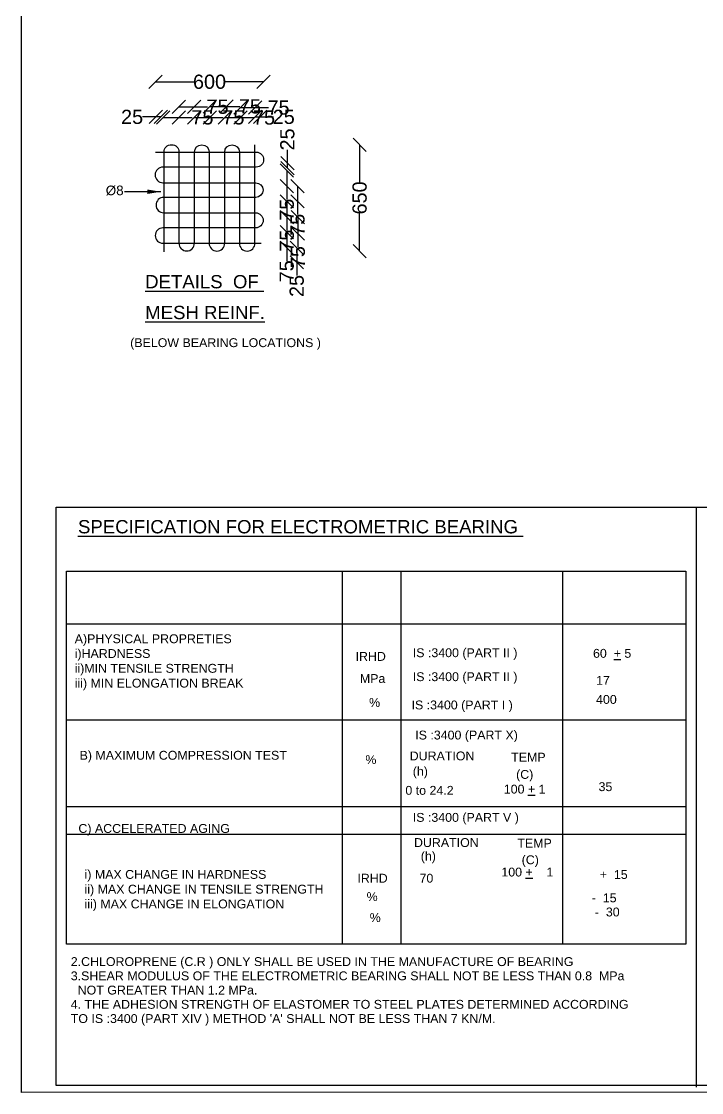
# Model space of a CAD drawing. Header units: millimetres. Extents: x 5124 to 3806331, y 2311 to 42892686.
# Drawn here: x 3790061 to 3793894, y 42880433 to 42886473 of the extents above; entities that cross this region are included whole.
import ezdxf

# ---------------------------------------------------------------- set-up
doc = ezdxf.new("R2010")
doc.units = ezdxf.units.MM
doc.header["$MEASUREMENT"] = 0
for name, color, linetype in [('DIMENSION', 7, 'Continuous'), ('DRAWING', 2, 'Continuous'), ('TEXT', 7, 'Continuous')]:
    doc.layers.add(name, color=color, linetype=linetype)
doc.styles.get("Standard").update_dxf_attribs({"font": 'arial.ttf', "height": 80})
doc.dimstyles.get("Standard").update_dxf_attribs({"dimtxt": 80, "dimasz": 75, "dimexe": 0.18, "dimexo": 0.0625, "dimgap": 0.09, "dimtad": 0, "dimdec": 0, "dimzin": 0, "dimdsep": 46, "dimtxsty": 'Standard', "dimblk": 'OBLIQUE', "dimcen": 0.09, "dimse1": 1, "dimse2": 1, "dimadec": 0, "dimazin": 0, "dimtfac": 1, "dimtdec": 0, "dimtofl": 0, "dimtmove": 0, "dimatfit": 3, "dimfxl": 1, "dimtolj": 1, "dimtzin": 0, "dimarcsym": 0})

# ---------------------------------------------------------------- blocks, each defined once
blk = doc.blocks.new('_Oblique')
at = {"color": 0, "linetype": 'ByBlock', "lineweight": -2}
blk.add_line((-0.5, -0.5), (0.5, 0.5), dxfattribs=at)
blk = doc.blocks.new('*D43')
at = {"layer": 'Defpoints', "color": 0, "transparency": 16777216}
for p in [(3790859.8, 42885931.3), (3790948.7, 42885931.3), (3790948.7, 42885931.3)]:
    blk.add_point(p, dxfattribs=at)
at = {"layer": 'DIMENSION', "color": 0, "lineweight": -2, "transparency": 16777216}
for p, q in [((3790859.8, 42885931.3), (3790948.7, 42885931.3)), ((3790948.7, 42885931.3), (3791023.7, 42885931.3))]:
    blk.add_line(p, q, dxfattribs=at)
at = {"layer": 'DIMENSION', "color": 0, "lineweight": -2, "transparency": 16777216, "xscale": 75, "yscale": 75, "zscale": 75, "rotation": 180}
blk.add_blockref('_Oblique', (3790859.8, 42885931.3), dxfattribs=at)
at = {"layer": 'DIMENSION', "color": 0, "lineweight": -2, "transparency": 16777216, "xscale": 75, "yscale": 75, "zscale": 75}
blk.add_blockref('_Oblique', (3790948.7, 42885931.3), dxfattribs=at)
at = {"layer": 'DIMENSION', "color": 0, "transparency": 16777216, "insert": (3791081.1, 42885931.3), "char_height": 80, "attachment_point": 5}
blk.add_mtext('\\A1;75', dxfattribs=at)
blk = doc.blocks.new('*D44')
at = {"layer": 'Defpoints', "color": 0, "transparency": 16777216}
for p in [(3791033.7, 42885931.3), (3791123.2, 42885931.3), (3791123.2, 42885931.3)]:
    blk.add_point(p, dxfattribs=at)
at = {"layer": 'DIMENSION', "color": 0, "lineweight": -2, "transparency": 16777216}
for p, q in [((3791033.7, 42885931.3), (3791123.2, 42885931.3)), ((3791123.2, 42885931.3), (3791198.2, 42885931.3))]:
    blk.add_line(p, q, dxfattribs=at)
at = {"layer": 'DIMENSION', "color": 0, "lineweight": -2, "transparency": 16777216, "xscale": 75, "yscale": 75, "zscale": 75, "rotation": 180}
blk.add_blockref('_Oblique', (3791033.7, 42885931.3), dxfattribs=at)
at = {"layer": 'DIMENSION', "color": 0, "lineweight": -2, "transparency": 16777216, "xscale": 75, "yscale": 75, "zscale": 75}
blk.add_blockref('_Oblique', (3791123.2, 42885931.3), dxfattribs=at)
at = {"layer": 'DIMENSION', "color": 0, "transparency": 16777216, "insert": (3791255.6, 42885931.3), "char_height": 80, "attachment_point": 5}
blk.add_mtext('\\A1;75', dxfattribs=at)
blk = doc.blocks.new('*D45')
at = {"layer": 'Defpoints', "color": 0, "transparency": 16777216}
for p in [(3791207.6, 42885931.3), (3791295.8, 42885931.3), (3791295.8, 42885930.6)]:
    blk.add_point(p, dxfattribs=at)
at = {"layer": 'DIMENSION', "color": 0, "lineweight": -2, "transparency": 16777216}
for p, q in [((3791207.6, 42885930.6), (3791295.8, 42885930.6)), ((3791295.8, 42885930.6), (3791370.8, 42885930.6))]:
    blk.add_line(p, q, dxfattribs=at)
at = {"layer": 'DIMENSION', "color": 0, "lineweight": -2, "transparency": 16777216, "xscale": 75, "yscale": 75, "zscale": 75, "rotation": 180}
blk.add_blockref('_Oblique', (3791207.6, 42885930.6), dxfattribs=at)
at = {"layer": 'DIMENSION', "color": 0, "lineweight": -2, "transparency": 16777216, "xscale": 75, "yscale": 75, "zscale": 75}
blk.add_blockref('_Oblique', (3791295.8, 42885930.6), dxfattribs=at)
at = {"layer": 'DIMENSION', "color": 0, "transparency": 16777216, "insert": (3791428.2, 42885930.6), "char_height": 80, "attachment_point": 5}
blk.add_mtext('\\A1;75', dxfattribs=at)
blk = doc.blocks.new('*D46')
at = {"layer": 'Defpoints', "color": 0, "transparency": 16777216}
for p in [(3791033.7, 42885991.5), (3790948.7, 42885931.3), (3791033.7, 42885931.3)]:
    blk.add_point(p, dxfattribs=at)
at = {"layer": 'DIMENSION', "color": 0, "lineweight": -2, "transparency": 16777216}
for p, q in [((3790948.7, 42885991.5), (3791033.7, 42885991.5)), ((3791033.7, 42885991.5), (3791108.7, 42885991.5))]:
    blk.add_line(p, q, dxfattribs=at)
at = {"layer": 'DIMENSION', "color": 0, "lineweight": -2, "transparency": 16777216, "xscale": 75, "yscale": 75, "zscale": 75, "rotation": 180}
blk.add_blockref('_Oblique', (3790948.7, 42885991.5), dxfattribs=at)
at = {"layer": 'DIMENSION', "color": 0, "lineweight": -2, "transparency": 16777216, "xscale": 75, "yscale": 75, "zscale": 75}
blk.add_blockref('_Oblique', (3791033.7, 42885991.5), dxfattribs=at)
at = {"layer": 'DIMENSION', "color": 0, "transparency": 16777216, "insert": (3791166, 42885991.5), "char_height": 80, "attachment_point": 5}
blk.add_mtext('\\A1;75', dxfattribs=at)
blk = doc.blocks.new('*D47')
at = {"layer": 'Defpoints', "color": 0, "transparency": 16777216}
for p in [(3791215.9, 42885993.5), (3791123.2, 42885931.3), (3791215.9, 42885930.6)]:
    blk.add_point(p, dxfattribs=at)
at = {"layer": 'DIMENSION', "color": 0, "lineweight": -2, "transparency": 16777216}
for p, q in [((3791123.2, 42885993.5), (3791215.9, 42885993.5)), ((3791215.9, 42885993.5), (3791290.9, 42885993.5))]:
    blk.add_line(p, q, dxfattribs=at)
at = {"layer": 'DIMENSION', "color": 0, "lineweight": -2, "transparency": 16777216, "xscale": 75, "yscale": 75, "zscale": 75, "rotation": 180}
blk.add_blockref('_Oblique', (3791123.2, 42885993.5), dxfattribs=at)
at = {"layer": 'DIMENSION', "color": 0, "lineweight": -2, "transparency": 16777216, "xscale": 75, "yscale": 75, "zscale": 75}
blk.add_blockref('_Oblique', (3791215.9, 42885993.5), dxfattribs=at)
at = {"layer": 'DIMENSION', "color": 0, "transparency": 16777216, "insert": (3791348.3, 42885993.5), "char_height": 80, "attachment_point": 5}
blk.add_mtext('\\A1;75', dxfattribs=at)
blk = doc.blocks.new('*D48')
at = {"layer": 'Defpoints', "color": 0, "transparency": 16777216}
for p in [(3791377.7, 42885987.3), (3791295.8, 42885931.3), (3791377.7, 42885931.3)]:
    blk.add_point(p, dxfattribs=at)
at = {"layer": 'DIMENSION', "color": 0, "lineweight": -2, "transparency": 16777216}
for p, q in [((3791295.8, 42885987.3), (3791377.7, 42885987.3)), ((3791377.7, 42885987.3), (3791452.7, 42885987.3))]:
    blk.add_line(p, q, dxfattribs=at)
at = {"layer": 'DIMENSION', "color": 0, "lineweight": -2, "transparency": 16777216, "xscale": 75, "yscale": 75, "zscale": 75, "rotation": 180}
blk.add_blockref('_Oblique', (3791295.8, 42885987.3), dxfattribs=at)
at = {"layer": 'DIMENSION', "color": 0, "lineweight": -2, "transparency": 16777216, "xscale": 75, "yscale": 75, "zscale": 75}
blk.add_blockref('_Oblique', (3791377.7, 42885987.3), dxfattribs=at)
at = {"layer": 'DIMENSION', "color": 0, "transparency": 16777216, "insert": (3791510, 42885987.3), "char_height": 80, "attachment_point": 5}
blk.add_mtext('\\A1;75', dxfattribs=at)
blk = doc.blocks.new('*D49')
at = {"layer": 'Defpoints', "color": 0, "transparency": 16777216}
for p in [(3791377.7, 42885931.3), (3791405.8, 42885934.3), (3791405.8, 42885931.3)]:
    blk.add_point(p, dxfattribs=at)
at = {"layer": 'DIMENSION', "color": 0, "lineweight": -2, "transparency": 16777216}
for p, q in [((3791377.7, 42885934.3), (3791405.8, 42885934.3)), ((3791405.8, 42885934.3), (3791480.8, 42885934.3))]:
    blk.add_line(p, q, dxfattribs=at)
at = {"layer": 'DIMENSION', "color": 0, "lineweight": -2, "transparency": 16777216, "xscale": 75, "yscale": 75, "zscale": 75, "rotation": 180}
blk.add_blockref('_Oblique', (3791377.7, 42885934.3), dxfattribs=at)
at = {"layer": 'DIMENSION', "color": 0, "lineweight": -2, "transparency": 16777216, "xscale": 75, "yscale": 75, "zscale": 75}
blk.add_blockref('_Oblique', (3791405.8, 42885934.3), dxfattribs=at)
at = {"layer": 'DIMENSION', "color": 0, "transparency": 16777216, "insert": (3791539.2, 42885934.3), "char_height": 80, "attachment_point": 5}
blk.add_mtext('\\A1;25', dxfattribs=at)
blk = doc.blocks.new('*D50')
at = {"layer": 'Defpoints', "color": 0, "transparency": 16777216}
for p in [(3790818, 42885931.3), (3790846.2, 42885934.3), (3790846.2, 42885931.3)]:
    blk.add_point(p, dxfattribs=at)
at = {"layer": 'DIMENSION', "color": 0, "lineweight": -2, "transparency": 16777216}
for p, q in [((3790818, 42885934.3), (3790743, 42885934.3)), ((3790846.2, 42885934.3), (3790818, 42885934.3))]:
    blk.add_line(p, q, dxfattribs=at)
at = {"layer": 'DIMENSION', "color": 0, "lineweight": -2, "transparency": 16777216, "xscale": 75, "yscale": 75, "zscale": 75, "rotation": 180}
blk.add_blockref('_Oblique', (3790818, 42885934.3), dxfattribs=at)
at = {"layer": 'DIMENSION', "color": 0, "lineweight": -2, "transparency": 16777216, "xscale": 75, "yscale": 75, "zscale": 75}
blk.add_blockref('_Oblique', (3790846.2, 42885934.3), dxfattribs=at)
at = {"layer": 'DIMENSION', "color": 0, "transparency": 16777216, "insert": (3790684.6, 42885934.3), "char_height": 80, "attachment_point": 5}
blk.add_mtext('\\A1;25', dxfattribs=at)
blk = doc.blocks.new('*D51')
at = {"layer": 'Defpoints', "color": 0, "transparency": 16777216}
for p in [(3791556.7, 42885632.3), (3791556.7, 42885543.4), (3791556.7, 42885543.4)]:
    blk.add_point(p, dxfattribs=at)
at = {"layer": 'DIMENSION', "color": 0, "lineweight": -2, "transparency": 16777216}
for p, q in [((3791556.7, 42885632.3), (3791556.7, 42885543.4)), ((3791556.7, 42885543.4), (3791556.7, 42885468.4))]:
    blk.add_line(p, q, dxfattribs=at)
at = {"layer": 'DIMENSION', "color": 0, "lineweight": -2, "transparency": 16777216, "xscale": 75, "yscale": 75, "zscale": 75}
for p, rotation in [((3791556.7, 42885632.3), 90), ((3791556.7, 42885543.4), 270)]:
    blk.add_blockref('_Oblique', p, dxfattribs=dict(at, rotation=rotation))
at = {"layer": 'DIMENSION', "color": 0, "transparency": 16777216, "insert": (3791556.7, 42885411), "char_height": 80, "attachment_point": 5, "rotation": 90}
blk.add_mtext('\\A1;75', dxfattribs=at)
blk = doc.blocks.new('*D52')
at = {"layer": 'Defpoints', "color": 0, "transparency": 16777216}
for p in [(3791556.7, 42885458.4), (3791556.7, 42885368.9), (3791556.7, 42885368.9)]:
    blk.add_point(p, dxfattribs=at)
at = {"layer": 'DIMENSION', "color": 0, "lineweight": -2, "transparency": 16777216}
for p, q in [((3791556.7, 42885458.4), (3791556.7, 42885368.9)), ((3791556.7, 42885368.9), (3791556.7, 42885293.9))]:
    blk.add_line(p, q, dxfattribs=at)
at = {"layer": 'DIMENSION', "color": 0, "lineweight": -2, "transparency": 16777216, "xscale": 75, "yscale": 75, "zscale": 75}
for p, rotation in [((3791556.7, 42885458.4), 90), ((3791556.7, 42885368.9), 270)]:
    blk.add_blockref('_Oblique', p, dxfattribs=dict(at, rotation=rotation))
at = {"layer": 'DIMENSION', "color": 0, "transparency": 16777216, "insert": (3791556.7, 42885236.5), "char_height": 80, "attachment_point": 5, "rotation": 90}
blk.add_mtext('\\A1;75', dxfattribs=at)
blk = doc.blocks.new('*D53')
at = {"layer": 'Defpoints', "color": 0, "transparency": 16777216}
for p in [(3791556.7, 42885284.5), (3791556, 42885196.3), (3791556.7, 42885196.3)]:
    blk.add_point(p, dxfattribs=at)
at = {"layer": 'DIMENSION', "color": 0, "lineweight": -2, "transparency": 16777216}
for p, q in [((3791556, 42885284.5), (3791556, 42885196.3)), ((3791556, 42885196.3), (3791556, 42885121.3))]:
    blk.add_line(p, q, dxfattribs=at)
at = {"layer": 'DIMENSION', "color": 0, "lineweight": -2, "transparency": 16777216, "xscale": 75, "yscale": 75, "zscale": 75}
for p, rotation in [((3791556, 42885284.5), 90), ((3791556, 42885196.3), 270)]:
    blk.add_blockref('_Oblique', p, dxfattribs=dict(at, rotation=rotation))
at = {"layer": 'DIMENSION', "color": 0, "transparency": 16777216, "insert": (3791556, 42885063.9), "char_height": 80, "attachment_point": 5, "rotation": 90}
blk.add_mtext('\\A1;75', dxfattribs=at)
blk = doc.blocks.new('*D54')
at = {"layer": 'Defpoints', "color": 0, "transparency": 16777216}
for p in [(3791556.7, 42885543.4), (3791556.7, 42885458.4), (3791616.9, 42885458.4)]:
    blk.add_point(p, dxfattribs=at)
at = {"layer": 'DIMENSION', "color": 0, "lineweight": -2, "transparency": 16777216}
for p, q in [((3791616.9, 42885543.4), (3791616.9, 42885458.4)), ((3791616.9, 42885458.4), (3791616.9, 42885383.4))]:
    blk.add_line(p, q, dxfattribs=at)
at = {"layer": 'DIMENSION', "color": 0, "lineweight": -2, "transparency": 16777216, "xscale": 75, "yscale": 75, "zscale": 75}
for p, rotation in [((3791616.9, 42885543.4), 90), ((3791616.9, 42885458.4), 270)]:
    blk.add_blockref('_Oblique', p, dxfattribs=dict(at, rotation=rotation))
at = {"layer": 'DIMENSION', "color": 0, "transparency": 16777216, "insert": (3791616.9, 42885326.1), "char_height": 80, "attachment_point": 5, "rotation": 90}
blk.add_mtext('\\A1;75', dxfattribs=at)
blk = doc.blocks.new('*D55')
at = {"layer": 'Defpoints', "color": 0, "transparency": 16777216}
for p in [(3791556.7, 42885368.9), (3791556, 42885276.2), (3791619, 42885276.2)]:
    blk.add_point(p, dxfattribs=at)
at = {"layer": 'DIMENSION', "color": 0, "lineweight": -2, "transparency": 16777216}
for p, q in [((3791619, 42885368.9), (3791619, 42885276.2)), ((3791619, 42885276.2), (3791619, 42885201.2))]:
    blk.add_line(p, q, dxfattribs=at)
at = {"layer": 'DIMENSION', "color": 0, "lineweight": -2, "transparency": 16777216, "xscale": 75, "yscale": 75, "zscale": 75}
for p, rotation in [((3791619, 42885368.9), 90), ((3791619, 42885276.2), 270)]:
    blk.add_blockref('_Oblique', p, dxfattribs=dict(at, rotation=rotation))
at = {"layer": 'DIMENSION', "color": 0, "transparency": 16777216, "insert": (3791619, 42885143.8), "char_height": 80, "attachment_point": 5, "rotation": 90}
blk.add_mtext('\\A1;75', dxfattribs=at)
blk = doc.blocks.new('*D56')
at = {"layer": 'Defpoints', "color": 0, "transparency": 16777216}
for p in [(3791556.7, 42885196.3), (3791556.7, 42885114.4), (3791612.7, 42885114.4)]:
    blk.add_point(p, dxfattribs=at)
at = {"layer": 'DIMENSION', "color": 0, "lineweight": -2, "transparency": 16777216}
for p, q in [((3791612.7, 42885196.3), (3791612.7, 42885114.4)), ((3791612.7, 42885114.4), (3791612.7, 42885039.4))]:
    blk.add_line(p, q, dxfattribs=at)
at = {"layer": 'DIMENSION', "color": 0, "lineweight": -2, "transparency": 16777216, "xscale": 75, "yscale": 75, "zscale": 75}
for p, rotation in [((3791612.7, 42885196.3), 90), ((3791612.7, 42885114.4), 270)]:
    blk.add_blockref('_Oblique', p, dxfattribs=dict(at, rotation=rotation))
at = {"layer": 'DIMENSION', "color": 0, "transparency": 16777216, "insert": (3791612.7, 42884981.1), "char_height": 80, "attachment_point": 5, "rotation": 90}
blk.add_mtext('\\A1;25', dxfattribs=at)
blk = doc.blocks.new('*D57')
at = {"layer": 'Defpoints', "color": 0, "transparency": 16777216}
for p in [(3791556.7, 42885674.1), (3791556.7, 42885645.9), (3791559.8, 42885645.9)]:
    blk.add_point(p, dxfattribs=at)
at = {"layer": 'DIMENSION', "color": 0, "lineweight": -2, "transparency": 16777216}
for p, q in [((3791559.8, 42885674.1), (3791559.8, 42885749.1)), ((3791559.8, 42885645.9), (3791559.8, 42885674.1))]:
    blk.add_line(p, q, dxfattribs=at)
at = {"layer": 'DIMENSION', "color": 0, "lineweight": -2, "transparency": 16777216, "xscale": 75, "yscale": 75, "zscale": 75}
for p, rotation in [((3791559.8, 42885674.1), 90), ((3791559.8, 42885645.9), 270)]:
    blk.add_blockref('_Oblique', p, dxfattribs=dict(at, rotation=rotation))
at = {"layer": 'DIMENSION', "color": 0, "transparency": 16777216, "insert": (3791559.8, 42885807.5), "char_height": 80, "attachment_point": 5, "rotation": 90}
blk.add_mtext('\\A1;25', dxfattribs=at)
blk = doc.blocks.new('*D58')
at = {"layer": 'Defpoints', "color": 0, "transparency": 16777216}
for p in [(3791377.1, 42885777.3), (3791333.2, 42885178.1), (3791967.1, 42885178.1)]:
    blk.add_point(p, dxfattribs=at)
at = {"layer": 'DIMENSION', "color": 0, "lineweight": -2, "transparency": 16777216}
for p, q in [((3791967.1, 42885777.3), (3791967.1, 42885566.3)), ((3791967.1, 42885178.1), (3791967.1, 42885389.2))]:
    blk.add_line(p, q, dxfattribs=at)
at = {"layer": 'DIMENSION', "color": 0, "lineweight": -2, "transparency": 16777216, "xscale": 75, "yscale": 75, "zscale": 75}
for p, rotation in [((3791967.1, 42885777.3), 90), ((3791967.1, 42885178.1), 270)]:
    blk.add_blockref('_Oblique', p, dxfattribs=dict(at, rotation=rotation))
at = {"layer": 'DIMENSION', "color": 0, "transparency": 16777216, "insert": (3791967.1, 42885477.7), "char_height": 80, "attachment_point": 5, "rotation": 90}
blk.add_mtext('\\A1;650', dxfattribs=at)
blk = doc.blocks.new('*D59')
at = {"layer": 'Defpoints', "color": 0, "transparency": 16777216}
for p in [(3791425.8, 42886132.5), (3790816.3, 42885735.7), (3791425.8, 42885695.4)]:
    blk.add_point(p, dxfattribs=at)
at = {"layer": 'DIMENSION', "color": 0, "lineweight": -2, "transparency": 16777216}
for p, q in [((3790816.3, 42886132.5), (3791032.5, 42886132.5)), ((3791425.8, 42886132.5), (3791209.6, 42886132.5))]:
    blk.add_line(p, q, dxfattribs=at)
at = {"layer": 'DIMENSION', "color": 0, "lineweight": -2, "transparency": 16777216, "xscale": 75, "yscale": 75, "zscale": 75, "rotation": 180}
blk.add_blockref('_Oblique', (3790816.3, 42886132.5), dxfattribs=at)
at = {"layer": 'DIMENSION', "color": 0, "lineweight": -2, "transparency": 16777216, "xscale": 75, "yscale": 75, "zscale": 75}
blk.add_blockref('_Oblique', (3791425.8, 42886132.5), dxfattribs=at)
at = {"layer": 'DIMENSION', "color": 0, "transparency": 16777216, "insert": (3791121, 42886132.5), "char_height": 80, "attachment_point": 5}
blk.add_mtext('\\A1;600', dxfattribs=at)

msp = doc.modelspace()

# ---------------------------------------------------------------- linework, layer by layer
at = {"layer": 'DRAWING', "color": 0}
msp.add_lwpolyline([(3806152.2, 42880438.9), (3790061.1, 42880432.6), (3790061.1, 42892686.2), (3806152.2, 42892686.2)], close=True, dxfattribs=at)
for points in [[(3790864.6, 42885173.2), (3790864.6, 42885735.7, -1), (3790949, 42885735.7, 0)], [(3790949, 42885735.7), (3790949, 42885222.1, 1), (3791036.3, 42885222.1), (3791036.3, 42885735.7, -1), (3791118.9, 42885735.7), (3791118.9, 42885222.1, 1), (3791206.5, 42885222.1), (3791206.5, 42885735.7, -1), (3791289.3, 42885735.7), (3791289.3, 42885222.1, 1), (3791377.1, 42885222.1), (3791377.1, 42885777.3)], [(3790816.3, 42885735.7), (3791383.9, 42885735.7, -1), (3791383.9, 42885651.8), (3790858.5, 42885651.8, 1), (3790858.5, 42885563.1), (3791381.7, 42885563.1, -1), (3791381.7, 42885481), (3790863.2, 42885481, 1), (3790863.2, 42885393.9), (3791380.9, 42885393.9, -1), (3791380.9, 42885308.5), (3790858.4, 42885308.5, 1), (3790858.4, 42885222.1), (3791412.4, 42885222.1)]]:
    msp.add_lwpolyline(points, format="xyb", dxfattribs=at)
at = {"layer": 'TEXT', "color": 0}
for points in [[(3790257.3, 42883733.5), (3797349, 42883733.5), (3797349, 42880473.4), (3790257.3, 42880473.4)], [(3790315.2, 42883372.5), (3793805.9, 42883372.5), (3793805.9, 42881268.8), (3790315.2, 42881268.8)]]:
    msp.add_lwpolyline(points, close=True, dxfattribs=at)
for points in [[(3793863.5, 42883733.5), (3793863.5, 42880462.6)], [(3791868.9, 42883372.5), (3791868.9, 42881268.8)], [(3792200.9, 42881268.8), (3792200.9, 42883372.5)], [(3793110.3, 42883372.5), (3793110.3, 42881268.8)], [(3793805.9, 42883073.9), (3790315.2, 42883073.9)], [(3793805.9, 42882532.6), (3790315.2, 42882532.6)], [(3790315.2, 42882046.6), (3793805.9, 42882046.6)], [(3793805.9, 42881888.7), (3790315.2, 42881888.7)]]:
    msp.add_lwpolyline(points, dxfattribs=at)

# ---------------------------------------------------------------- texts
at = {"layer": 'DIMENSION', "color": 0}
msp.add_text('(BELOW BEARING LOCATIONS )', height=50, dxfattribs=at).set_placement((3790673.9, 42884636.4))
at = {"layer": 'DIMENSION', "color": 0, "insert": (3790536.2, 42885547.3), "char_height": 50, "width": 70.442, "attachment_point": 1}
msp.add_mtext('{\\H1.08333x;Ø8}', dxfattribs=at)
at = {"layer": 'TEXT', "color": 0}
for s, height, p in [('%%UDETAILS  OF ', 75, (3790758.2, 42884967.8)), ('%%UMESH REINF.', 75, (3790758.2, 42884794.1)), ('%%USPECIFICATION FOR ELECTROMETRIC BEARING ', 75, (3790379.8, 42883586.1)), ('IS :3400 (PART II )', 50, (3792266.4, 42882887.9)), ('IRHD ', 50, (3791944, 42882867.2)), ('60  %%U+%%U 5', 50, (3793282.1, 42882884.5)), ('MPa ', 50, (3791968.3, 42882742.4)), ('IS :3400 (PART II )', 50, (3792266.4, 42882752.8)), ('17', 50, (3793299.4, 42882732)), ('%%%', 50, (3792020.3, 42882607.3)), ('IS :3400 (PART I )', 50, (3792259.5, 42882593.4)), ('400', 50, (3793299.4, 42882624.6)), ('IS :3400 (PART X)', 50, (3792280.3, 42882423.7)), ('%%%', 50, (3791999.5, 42882285.1)), ('DURATION ', 50, (3792249.1, 42882305.9)), ('TEMP ', 50, (3792821.1, 42882298.9)), ('(h) ', 50, (3792266.4, 42882219.3)), ('(C)', 50, (3792848.8, 42882201.9)), ('0 to 24.2 ', 50, (3792224.8, 42882111.9)), ('100 %%U+%%U 1', 50, (3792779.4, 42882118.8)), ('35', 50, (3793313.3, 42882132.6)), ('IS :3400 (PART V )', 50, (3792266.4, 42881959.4)), ('DURATION ', 50, (3792273.3, 42881817.4)), ('TEMP ', 50, (3792855.7, 42881813.9)), ('(h)', 50, (3792311.5, 42881741.1)), ('(C)', 50, (3792880, 42881720.3)), ('70 ', 50, (3792304.5, 42881616.4)), ('100 %%U+%%U    1', 50, (3792765.6, 42881651.1)), ('+  15 ', 50, (3793320.2, 42881637.2)), ('IRHD ', 50, (3791954.4, 42881616.4)), ('%%%', 50, (3792006.4, 42881512.5)), ('-  15', 50, (3793275.2, 42881505.5)), ('%%%', 50, (3792023.7, 42881394.7)), ('-  30 ', 50, (3793292.5, 42881425.9)), ('2.CHLOROPRENE (C.R ) ONLY SHALL BE USED IN THE MANUFACTURE OF BEARING ', 50, (3790339.1, 42881146.1)), ('3.SHEAR MODULUS OF THE ELECTROMETRIC BEARING SHALL NOT BE LESS THAN 0.8  MPa', 50, (3790339.1, 42881065.8)), ('  NOT GREATER THAN 1.2 MPa.', 50, (3790339.1, 42880985.5)), ('4. THE ADHESION STRENGTH OF ELASTOMER TO STEEL PLATES DETERMINED ACCORDING', 50, (3790339.1, 42880905.2)), ("TO IS :3400 (PART XIV ) METHOD 'A' SHALL NOT BE LESS THAN 7 KN/M.", 50, (3790339.1, 42880824.9))]:
    msp.add_text(s, height=height, dxfattribs=at).set_placement(p)
at = {"layer": 'TEXT', "color": 0, "char_height": 50, "attachment_point": 1}
for s, insert, width in [('A)PHYSICAL PROPRETIES \\Pi)HARDNESS \\Pii)MIN TENSILE STRENGTH \\Piii) MIN ELONGATION BREAK', (3790361.2, 42883016.7), 1297.67), ('B) MAXIMUM COMPRESSION TEST ', (3790388.9, 42882359.6), 1193.846), ('C) ACCELERATED AGING ', (3790382.1, 42881947), 1093.5), ('i) MAX CHANGE IN HARDNESS \\Pii) MAX CHANGE IN TENSILE STRENGTH \\Piii) MAX CHANGE IN ELONGATION ', (3790416.7, 42881687.9), 1452.247)]:
    msp.add_mtext(s, dxfattribs=dict(at, insert=insert, width=width))

# ---------------------------------------------------------------- dimensions: what is measured, and where the dimension line sits
at = {"layer": 'DIMENSION', "color": 0}
dim = msp.add_linear_dim(base=(3791425.8, 42886132.5), p1=(3790816.3, 42885735.7), p2=(3791425.8, 42885695.4), text='600', dimstyle='Standard', dxfattribs=at)
dim.commit()
dim.dimension.update_dxf_attribs({"geometry": '*D59', "text_midpoint": (3791121, 42886132.5), "dimtype": 160})
for base, p1, p2, text, picture, middle in [((3791033.7, 42885991.5), (3790948.7, 42885931.3), (3791033.7, 42885931.3), '75', '*D46', (3791166, 42885991.5)), ((3791215.9, 42885993.5), (3791123.2, 42885931.3), (3791215.9, 42885930.6), '75', '*D47', (3791348.3, 42885993.5)), ((3791377.7, 42885987.3), (3791295.8, 42885931.3), (3791377.7, 42885931.3), '75', '*D48', (3791510, 42885987.3)), ((3790948.7, 42885931.3), (3790859.8, 42885931.3), (3790948.7, 42885931.3), '75', '*D43', (3791081.1, 42885931.3)), ((3791123.2, 42885931.3), (3791033.7, 42885931.3), (3791123.2, 42885931.3), '75', '*D44', (3791255.6, 42885931.3)), ((3791295.8, 42885930.6), (3791207.6, 42885931.3), (3791295.8, 42885931.3), '75', '*D45', (3791428.2, 42885930.6)), ((3791405.8, 42885934.3), (3791377.7, 42885931.3), (3791405.8, 42885931.3), '25', '*D49', (3791539.2, 42885934.3))]:
    dim = msp.add_linear_dim(base=base, p1=p1, p2=p2, text=text, dimstyle='Standard', override={"dimblk1": 'Oblique', "dimblk2": 'Oblique', "dimsah": 1}, dxfattribs=at)
    dim.commit()
    dim.dimension.update_dxf_attribs({"geometry": picture, "text_midpoint": middle})
dim = msp.add_linear_dim(base=(3790846.2, 42885934.3), p1=(3790818, 42885931.3), p2=(3790846.2, 42885931.3), text='25', dimstyle='Standard', override={"dimblk1": 'Oblique', "dimblk2": 'Oblique', "dimsah": 1}, dxfattribs=at)
dim.commit()
dim.dimension.update_dxf_attribs({"geometry": '*D50', "text_midpoint": (3790684.6, 42885934.3), "dimtype": 160})
dim = msp.add_linear_dim(base=(3791559.8, 42885645.9), p1=(3791556.7, 42885674.1), p2=(3791556.7, 42885645.9), angle=270, text='25', dimstyle='Standard', override={"dimblk1": 'Oblique', "dimblk2": 'Oblique', "dimsah": 1}, dxfattribs=at)
dim.commit()
dim.dimension.update_dxf_attribs({"geometry": '*D57', "text_midpoint": (3791559.8, 42885807.5), "dimtype": 160})
dim = msp.add_linear_dim(base=(3791967.1, 42885178.1), p1=(3791377.1, 42885777.3), p2=(3791333.2, 42885178.1), angle=90, text='650', dimstyle='Standard', dxfattribs=at)
dim.commit()
dim.dimension.update_dxf_attribs({"geometry": '*D58', "text_midpoint": (3791967.1, 42885477.7)})
for base, p1, p2, text, picture, middle in [((3791556.7, 42885543.4), (3791556.7, 42885632.3), (3791556.7, 42885543.4), '75', '*D51', (3791556.7, 42885411)), ((3791616.9, 42885458.4), (3791556.7, 42885543.4), (3791556.7, 42885458.4), '75', '*D54', (3791616.9, 42885326.1)), ((3791556.7, 42885368.9), (3791556.7, 42885458.4), (3791556.7, 42885368.9), '75', '*D52', (3791556.7, 42885236.5)), ((3791619, 42885276.2), (3791556.7, 42885368.9), (3791556, 42885276.2), '75', '*D55', (3791619, 42885143.8)), ((3791556, 42885196.3), (3791556.7, 42885284.5), (3791556.7, 42885196.3), '75', '*D53', (3791556, 42885063.9)), ((3791612.7, 42885114.4), (3791556.7, 42885196.3), (3791556.7, 42885114.4), '25', '*D56', (3791612.7, 42884981.1))]:
    dim = msp.add_linear_dim(base=base, p1=p1, p2=p2, angle=270, text=text, dimstyle='Standard', override={"dimblk1": 'Oblique', "dimblk2": 'Oblique', "dimsah": 1}, dxfattribs=at)
    dim.commit()
    dim.dimension.update_dxf_attribs({"geometry": picture, "text_midpoint": middle})

# ---------------------------------------------------------------- leaders
msp.add_leader([(3790846.4, 42885512.6), (3790642.4, 42885512.6)], dimstyle='Standard', override={"dimgap": 0.09, "dimtad": 0}, dxfattribs=at)

doc.saveas('drawing.dxf')
